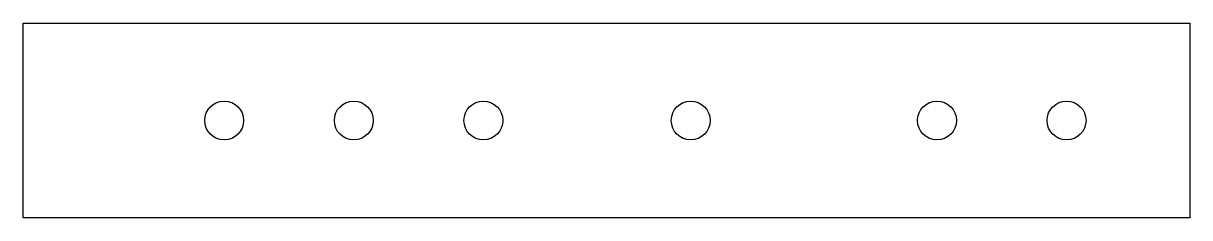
# Model space of a CAD drawing. Header units: millimetres. Extents: x 154.5 to 244.5, y 202.6 to 217.6.
import ezdxf

# ---------------------------------------------------------------- set-up
doc = ezdxf.new("R2010")
doc.units = ezdxf.units.MM
doc.layers.get('0').update_dxf_attribs({"linetype": 'CONTINUOUS'})

msp = doc.modelspace()

# ---------------------------------------------------------------- linework, layer by layer
msp.add_lwpolyline([(244.515, 202.625), (154.515, 202.625), (154.515, 217.625), (244.515, 217.625)], close=True)
for centre in [(170.014, 210.125), (180.014, 210.125), (190.014, 210.125), (206.014, 210.125), (225.015, 210.125), (235.015, 210.125)]:
    msp.add_circle(centre, 1.5)

doc.saveas('drawing.dxf')
